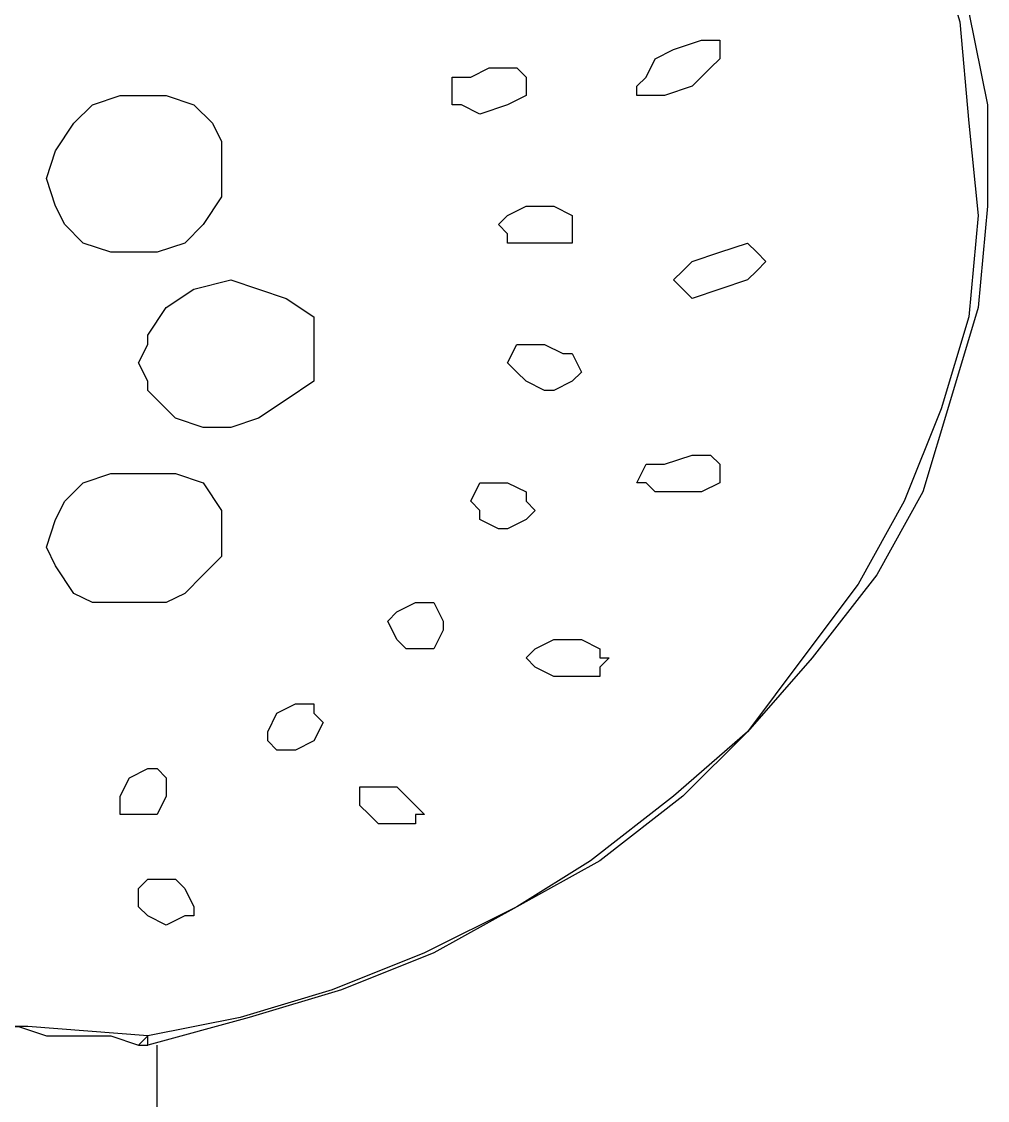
# Model space of a CAD drawing. Extents: x 0 to 3160, y 0 to 2315.
# Drawn here: x 1056.68 to 1094.99, y 1549 to 1591.81 of the extents above; entities that cross this region are included whole.
import ezdxf

# ---------------------------------------------------------------- set-up
doc = ezdxf.new("R2010")
doc.units = 0
doc.header["$LTSCALE"] = 3
doc.header["$MEASUREMENT"] = 0
doc.layers.get('0').update_dxf_attribs({"linetype": 'CONTINUOUS'})

msp = doc.modelspace()

# ---------------------------------------------------------------- linework, layer by layer
for points, knots in [([(1093.163, 1595.832), (1093.163, 1595.832), (1094.258, 1592.173), (1094.258, 1592.173), (1094.258, 1592.173), (1094.258, 1592.173), (1094.994, 1588.513), (1094.994, 1588.513), (1094.994, 1588.513), (1094.994, 1588.513), (1094.994, 1584.486), (1094.994, 1584.486), (1094.994, 1584.486), (1094.994, 1584.486), (1094.626, 1580.463), (1094.626, 1580.463), (1094.626, 1580.463), (1094.626, 1580.463), (1093.531, 1576.809), (1093.531, 1576.809), (1093.531, 1576.809), (1093.531, 1576.809), (1092.431, 1573.15), (1092.431, 1573.15), (1092.431, 1573.15), (1092.431, 1573.15), (1090.604, 1569.854), (1090.604, 1569.854), (1090.604, 1569.854), (1090.604, 1569.854), (1088.04, 1566.563), (1088.04, 1566.563), (1088.04, 1566.563), (1088.04, 1566.563), (1085.481, 1563.636), (1085.481, 1563.636), (1085.481, 1563.636), (1085.481, 1563.636), (1082.917, 1561.077), (1082.917, 1561.077), (1082.917, 1561.077), (1082.917, 1561.077), (1079.622, 1558.517), (1079.622, 1558.517), (1079.622, 1558.517), (1079.622, 1558.517), (1076.331, 1556.686), (1076.331, 1556.686), (1076.331, 1556.686), (1076.331, 1556.686), (1073.036, 1554.858), (1073.036, 1554.858), (1073.036, 1554.858), (1073.036, 1554.858), (1069.377, 1553.395), (1069.377, 1553.395), (1069.377, 1553.395), (1069.377, 1553.395), (1065.718, 1552.299), (1065.718, 1552.299), (1065.718, 1552.299), (1065.718, 1552.299), (1061.69, 1551.199), (1061.69, 1551.199)], [0, 0, 0, 0, 0.0625, 0.0625, 0.0625, 0.0625, 0.125, 0.125, 0.125, 0.125, 0.1875, 0.1875, 0.1875, 0.1875, 0.25, 0.25, 0.25, 0.25, 0.3125, 0.3125, 0.3125, 0.3125, 0.375, 0.375, 0.375, 0.375, 0.4375, 0.4375, 0.4375, 0.4375, 0.5, 0.5, 0.5, 0.5, 0.5625, 0.5625, 0.5625, 0.5625, 0.625, 0.625, 0.625, 0.625, 0.6875, 0.6875, 0.6875, 0.6875, 0.75, 0.75, 0.75, 0.75, 0.8125, 0.8125, 0.8125, 0.8125, 0.875, 0.875, 0.875, 0.875, 0.9375, 0.9375, 0.9375, 0.9375, 1, 1, 1, 1]), ([(1092.799, 1595.464), (1092.799, 1595.464), (1093.895, 1591.805), (1093.895, 1591.805), (1093.895, 1591.805), (1093.895, 1591.805), (1094.258, 1587.782), (1094.258, 1587.782), (1094.258, 1587.782), (1094.258, 1587.782), (1094.626, 1584.123), (1094.626, 1584.123), (1094.626, 1584.123), (1094.626, 1584.123), (1094.258, 1580.1), (1094.258, 1580.1), (1094.258, 1580.1), (1094.258, 1580.1), (1093.163, 1576.441), (1093.163, 1576.441), (1093.163, 1576.441), (1093.163, 1576.441), (1091.699, 1572.782), (1091.699, 1572.782), (1091.699, 1572.782), (1091.699, 1572.782), (1089.868, 1569.49), (1089.868, 1569.49), (1089.868, 1569.49), (1089.868, 1569.49), (1087.676, 1566.563), (1087.676, 1566.563), (1087.676, 1566.563), (1087.676, 1566.563), (1085.481, 1563.636), (1085.481, 1563.636), (1085.481, 1563.636), (1085.481, 1563.636), (1082.549, 1561.077), (1082.549, 1561.077), (1082.549, 1561.077), (1082.549, 1561.077), (1079.254, 1558.517), (1079.254, 1558.517), (1079.254, 1558.517), (1079.254, 1558.517), (1076.331, 1556.686), (1076.331, 1556.686), (1076.331, 1556.686), (1076.331, 1556.686), (1072.672, 1554.858), (1072.672, 1554.858), (1072.672, 1554.858), (1072.672, 1554.858), (1069.009, 1553.395), (1069.009, 1553.395), (1069.009, 1553.395), (1069.009, 1553.395), (1065.354, 1552.299), (1065.354, 1552.299), (1065.354, 1552.299), (1065.354, 1552.299), (1061.69, 1551.563), (1061.69, 1551.563)], [0, 0, 0, 0, 0.0625, 0.0625, 0.0625, 0.0625, 0.125, 0.125, 0.125, 0.125, 0.1875, 0.1875, 0.1875, 0.1875, 0.25, 0.25, 0.25, 0.25, 0.3125, 0.3125, 0.3125, 0.3125, 0.375, 0.375, 0.375, 0.375, 0.4375, 0.4375, 0.4375, 0.4375, 0.5, 0.5, 0.5, 0.5, 0.5625, 0.5625, 0.5625, 0.5625, 0.625, 0.625, 0.625, 0.625, 0.6875, 0.6875, 0.6875, 0.6875, 0.75, 0.75, 0.75, 0.75, 0.8125, 0.8125, 0.8125, 0.8125, 0.875, 0.875, 0.875, 0.875, 0.9375, 0.9375, 0.9375, 0.9375, 1, 1, 1, 1]), ([(1082.549, 1590.709), (1082.549, 1590.709), (1083.649, 1591.073), (1083.649, 1591.073), (1083.649, 1591.073), (1083.649, 1591.073), (1084.377, 1591.073), (1084.377, 1591.073), (1084.377, 1591.073), (1084.377, 1591.073), (1084.377, 1590.709), (1084.377, 1590.709)], [0, 0, 0, 0, 0.333333, 0.333333, 0.333333, 0.333333, 0.666667, 0.666667, 0.666667, 0.666667, 1, 1, 1, 1]), ([(1081.086, 1589.245), (1081.086, 1589.245), (1081.454, 1589.609), (1081.454, 1589.609), (1081.454, 1589.609), (1081.454, 1589.609), (1081.818, 1590.341), (1081.818, 1590.341), (1081.818, 1590.341), (1081.818, 1590.341), (1082.549, 1590.709), (1082.549, 1590.709)], [0, 0, 0, 0, 0.333333, 0.333333, 0.333333, 0.333333, 0.666667, 0.666667, 0.666667, 0.666667, 1, 1, 1, 1]), ([(1084.377, 1590.709), (1084.377, 1590.709), (1084.377, 1590.341), (1084.377, 1590.341), (1084.377, 1590.341), (1084.377, 1590.341), (1084.013, 1589.977), (1084.013, 1589.977), (1084.013, 1589.977), (1084.013, 1589.977), (1083.281, 1589.245), (1083.281, 1589.245)], [0, 0, 0, 0, 0.333333, 0.333333, 0.333333, 0.333333, 0.666667, 0.666667, 0.666667, 0.666667, 1, 1, 1, 1]), ([(1073.768, 1588.881), (1073.768, 1588.881), (1073.768, 1589.609), (1073.768, 1589.609), (1073.768, 1589.609), (1073.768, 1589.609), (1074.499, 1589.609), (1074.499, 1589.609), (1074.499, 1589.609), (1074.499, 1589.609), (1075.231, 1589.977), (1075.231, 1589.977)], [0, 0, 0, 0, 0.333333, 0.333333, 0.333333, 0.333333, 0.666667, 0.666667, 0.666667, 0.666667, 1, 1, 1, 1]), ([(1075.231, 1589.977), (1075.231, 1589.977), (1076.331, 1589.977), (1076.331, 1589.977), (1076.331, 1589.977), (1076.331, 1589.977), (1076.695, 1589.609), (1076.695, 1589.609), (1076.695, 1589.609), (1076.695, 1589.609), (1076.695, 1589.245), (1076.695, 1589.245)], [0, 0, 0, 0, 0.333333, 0.333333, 0.333333, 0.333333, 0.666667, 0.666667, 0.666667, 0.666667, 1, 1, 1, 1]), ([(1076.695, 1589.245), (1076.695, 1589.245), (1076.695, 1588.881), (1076.695, 1588.881), (1076.695, 1588.881), (1076.695, 1588.881), (1075.963, 1588.513), (1075.963, 1588.513), (1075.963, 1588.513), (1075.963, 1588.513), (1074.867, 1588.145), (1074.867, 1588.145)], [0, 0, 0, 0, 0.333333, 0.333333, 0.333333, 0.333333, 0.666667, 0.666667, 0.666667, 0.666667, 1, 1, 1, 1]), ([(1083.281, 1589.245), (1083.281, 1589.245), (1082.186, 1588.881), (1082.186, 1588.881), (1082.186, 1588.881), (1082.186, 1588.881), (1081.454, 1588.881), (1081.454, 1588.881), (1081.454, 1588.881), (1081.454, 1588.881), (1081.086, 1588.881), (1081.086, 1588.881), (1081.086, 1588.881), (1081.086, 1588.881), (1081.086, 1589.245), (1081.086, 1589.245)], [0, 0, 0, 0, 0.25, 0.25, 0.25, 0.25, 0.5, 0.5, 0.5, 0.5, 0.75, 0.75, 0.75, 0.75, 1, 1, 1, 1]), ([(1058.763, 1587.782), (1058.763, 1587.782), (1059.495, 1588.513), (1059.495, 1588.513), (1059.495, 1588.513), (1059.495, 1588.513), (1060.595, 1588.881), (1060.595, 1588.881), (1060.595, 1588.881), (1060.595, 1588.881), (1061.327, 1588.881), (1061.327, 1588.881), (1061.327, 1588.881), (1061.327, 1588.881), (1062.422, 1588.881), (1062.422, 1588.881), (1062.422, 1588.881), (1062.422, 1588.881), (1063.522, 1588.513), (1063.522, 1588.513), (1063.522, 1588.513), (1063.522, 1588.513), (1064.254, 1587.782), (1064.254, 1587.782), (1064.254, 1587.782), (1064.254, 1587.782), (1064.618, 1587.05), (1064.618, 1587.05), (1064.618, 1587.05), (1064.618, 1587.05), (1064.618, 1585.954), (1064.618, 1585.954)], [0, 0, 0, 0, 0.125, 0.125, 0.125, 0.125, 0.25, 0.25, 0.25, 0.25, 0.375, 0.375, 0.375, 0.375, 0.5, 0.5, 0.5, 0.5, 0.625, 0.625, 0.625, 0.625, 0.75, 0.75, 0.75, 0.75, 0.875, 0.875, 0.875, 0.875, 1, 1, 1, 1]), ([(1074.867, 1588.145), (1074.867, 1588.145), (1074.131, 1588.513), (1074.131, 1588.513), (1074.131, 1588.513), (1074.131, 1588.513), (1073.768, 1588.513), (1073.768, 1588.513), (1073.768, 1588.513), (1073.768, 1588.513), (1073.768, 1588.881), (1073.768, 1588.881)], [0, 0, 0, 0, 0.333333, 0.333333, 0.333333, 0.333333, 0.666667, 0.666667, 0.666667, 0.666667, 1, 1, 1, 1]), ([(1057.668, 1585.586), (1057.668, 1585.586), (1058.036, 1586.686), (1058.036, 1586.686), (1058.036, 1586.686), (1058.036, 1586.686), (1058.763, 1587.782), (1058.763, 1587.782)], [0, 0, 0, 0, 0.5, 0.5, 0.5, 0.5, 1, 1, 1, 1]), ([(1064.618, 1585.954), (1064.618, 1585.954), (1064.618, 1584.854), (1064.618, 1584.854), (1064.618, 1584.854), (1064.618, 1584.854), (1063.886, 1583.759), (1063.886, 1583.759)], [0, 0, 0, 0, 0.5, 0.5, 0.5, 0.5, 1, 1, 1, 1]), ([(1063.886, 1583.759), (1063.886, 1583.759), (1063.158, 1583.027), (1063.158, 1583.027), (1063.158, 1583.027), (1063.158, 1583.027), (1062.058, 1582.659), (1062.058, 1582.659), (1062.058, 1582.659), (1062.058, 1582.659), (1060.959, 1582.659), (1060.959, 1582.659), (1060.959, 1582.659), (1060.959, 1582.659), (1060.231, 1582.659), (1060.231, 1582.659), (1060.231, 1582.659), (1060.231, 1582.659), (1059.131, 1583.027), (1059.131, 1583.027), (1059.131, 1583.027), (1059.131, 1583.027), (1058.399, 1583.759), (1058.399, 1583.759), (1058.399, 1583.759), (1058.399, 1583.759), (1058.036, 1584.486), (1058.036, 1584.486), (1058.036, 1584.486), (1058.036, 1584.486), (1057.668, 1585.586), (1057.668, 1585.586)], [0, 0, 0, 0, 0.125, 0.125, 0.125, 0.125, 0.25, 0.25, 0.25, 0.25, 0.375, 0.375, 0.375, 0.375, 0.5, 0.5, 0.5, 0.5, 0.625, 0.625, 0.625, 0.625, 0.75, 0.75, 0.75, 0.75, 0.875, 0.875, 0.875, 0.875, 1, 1, 1, 1]), ([(1075.599, 1583.759), (1075.599, 1583.759), (1075.963, 1584.123), (1075.963, 1584.123), (1075.963, 1584.123), (1075.963, 1584.123), (1076.695, 1584.486), (1076.695, 1584.486), (1076.695, 1584.486), (1076.695, 1584.486), (1077.795, 1584.486), (1077.795, 1584.486)], [0, 0, 0, 0, 0.333333, 0.333333, 0.333333, 0.333333, 0.666667, 0.666667, 0.666667, 0.666667, 1, 1, 1, 1]), ([(1077.795, 1584.486), (1077.795, 1584.486), (1078.526, 1584.123), (1078.526, 1584.123), (1078.526, 1584.123), (1078.526, 1584.123), (1078.526, 1583.759), (1078.526, 1583.759)], [0, 0, 0, 0, 0.5, 0.5, 0.5, 0.5, 1, 1, 1, 1]), ([(1076.695, 1583.027), (1076.695, 1583.027), (1075.963, 1583.027), (1075.963, 1583.027), (1075.963, 1583.027), (1075.963, 1583.027), (1075.963, 1583.391), (1075.963, 1583.391), (1075.963, 1583.391), (1075.963, 1583.391), (1075.599, 1583.759), (1075.599, 1583.759)], [0, 0, 0, 0, 0.333333, 0.333333, 0.333333, 0.333333, 0.666667, 0.666667, 0.666667, 0.666667, 1, 1, 1, 1]), ([(1078.526, 1583.759), (1078.526, 1583.759), (1078.526, 1583.027), (1078.526, 1583.027), (1078.526, 1583.027), (1078.526, 1583.027), (1077.795, 1583.027), (1077.795, 1583.027), (1077.795, 1583.027), (1077.795, 1583.027), (1076.695, 1583.027), (1076.695, 1583.027)], [0, 0, 0, 0, 0.333333, 0.333333, 0.333333, 0.333333, 0.666667, 0.666667, 0.666667, 0.666667, 1, 1, 1, 1]), ([(1084.377, 1582.659), (1084.377, 1582.659), (1085.481, 1583.027), (1085.481, 1583.027), (1085.481, 1583.027), (1085.481, 1583.027), (1085.845, 1582.659), (1085.845, 1582.659), (1085.845, 1582.659), (1085.845, 1582.659), (1086.208, 1582.295), (1086.208, 1582.295)], [0, 0, 0, 0, 0.333333, 0.333333, 0.333333, 0.333333, 0.666667, 0.666667, 0.666667, 0.666667, 1, 1, 1, 1]), ([(1082.549, 1581.563), (1082.549, 1581.563), (1082.917, 1581.927), (1082.917, 1581.927), (1082.917, 1581.927), (1082.917, 1581.927), (1083.281, 1582.295), (1083.281, 1582.295), (1083.281, 1582.295), (1083.281, 1582.295), (1084.377, 1582.659), (1084.377, 1582.659)], [0, 0, 0, 0, 0.333333, 0.333333, 0.333333, 0.333333, 0.666667, 0.666667, 0.666667, 0.666667, 1, 1, 1, 1]), ([(1086.208, 1582.295), (1086.208, 1582.295), (1085.845, 1581.927), (1085.845, 1581.927), (1085.845, 1581.927), (1085.845, 1581.927), (1085.481, 1581.563), (1085.481, 1581.563), (1085.481, 1581.563), (1085.481, 1581.563), (1084.377, 1581.195), (1084.377, 1581.195)], [0, 0, 0, 0, 0.333333, 0.333333, 0.333333, 0.333333, 0.666667, 0.666667, 0.666667, 0.666667, 1, 1, 1, 1]), ([(1061.327, 1578.268), (1061.327, 1578.268), (1061.69, 1579), (1061.69, 1579), (1061.69, 1579), (1061.69, 1579), (1061.69, 1579.368), (1061.69, 1579.368), (1061.69, 1579.368), (1061.69, 1579.368), (1062.422, 1580.463), (1062.422, 1580.463), (1062.422, 1580.463), (1062.422, 1580.463), (1063.522, 1581.195), (1063.522, 1581.195), (1063.522, 1581.195), (1063.522, 1581.195), (1064.986, 1581.563), (1064.986, 1581.563)], [0, 0, 0, 0, 0.2, 0.2, 0.2, 0.2, 0.4, 0.4, 0.4, 0.4, 0.6, 0.6, 0.6, 0.6, 0.8, 0.8, 0.8, 0.8, 1, 1, 1, 1]), ([(1064.986, 1581.563), (1064.986, 1581.563), (1066.081, 1581.195), (1066.081, 1581.195), (1066.081, 1581.195), (1066.081, 1581.195), (1067.181, 1580.831), (1067.181, 1580.831), (1067.181, 1580.831), (1067.181, 1580.831), (1068.281, 1580.1), (1068.281, 1580.1), (1068.281, 1580.1), (1068.281, 1580.1), (1068.281, 1579.368), (1068.281, 1579.368), (1068.281, 1579.368), (1068.281, 1579.368), (1068.281, 1579), (1068.281, 1579)], [0, 0, 0, 0, 0.2, 0.2, 0.2, 0.2, 0.4, 0.4, 0.4, 0.4, 0.6, 0.6, 0.6, 0.6, 0.8, 0.8, 0.8, 0.8, 1, 1, 1, 1]), ([(1084.377, 1581.195), (1084.377, 1581.195), (1083.281, 1580.831), (1083.281, 1580.831), (1083.281, 1580.831), (1083.281, 1580.831), (1082.917, 1581.195), (1082.917, 1581.195), (1082.917, 1581.195), (1082.917, 1581.195), (1082.549, 1581.563), (1082.549, 1581.563)], [0, 0, 0, 0, 0.333333, 0.333333, 0.333333, 0.333333, 0.666667, 0.666667, 0.666667, 0.666667, 1, 1, 1, 1]), ([(1068.281, 1579), (1068.281, 1579), (1068.281, 1578.268), (1068.281, 1578.268), (1068.281, 1578.268), (1068.281, 1578.268), (1068.281, 1577.54), (1068.281, 1577.54), (1068.281, 1577.54), (1068.281, 1577.54), (1067.181, 1576.809), (1067.181, 1576.809), (1067.181, 1576.809), (1067.181, 1576.809), (1066.081, 1576.073), (1066.081, 1576.073), (1066.081, 1576.073), (1066.081, 1576.073), (1064.986, 1575.709), (1064.986, 1575.709)], [0, 0, 0, 0, 0.2, 0.2, 0.2, 0.2, 0.4, 0.4, 0.4, 0.4, 0.6, 0.6, 0.6, 0.6, 0.8, 0.8, 0.8, 0.8, 1, 1, 1, 1]), ([(1075.963, 1578.268), (1075.963, 1578.268), (1076.331, 1579), (1076.331, 1579), (1076.331, 1579), (1076.331, 1579), (1077.059, 1579), (1077.059, 1579), (1077.059, 1579), (1077.059, 1579), (1077.427, 1579), (1077.427, 1579), (1077.427, 1579), (1077.427, 1579), (1078.158, 1578.636), (1078.158, 1578.636)], [0, 0, 0, 0, 0.25, 0.25, 0.25, 0.25, 0.5, 0.5, 0.5, 0.5, 0.75, 0.75, 0.75, 0.75, 1, 1, 1, 1]), ([(1078.158, 1578.636), (1078.158, 1578.636), (1078.526, 1578.636), (1078.526, 1578.636), (1078.526, 1578.636), (1078.526, 1578.636), (1078.89, 1577.904), (1078.89, 1577.904)], [0, 0, 0, 0, 0.5, 0.5, 0.5, 0.5, 1, 1, 1, 1]), ([(1064.986, 1575.709), (1064.986, 1575.709), (1063.886, 1575.709), (1063.886, 1575.709), (1063.886, 1575.709), (1063.886, 1575.709), (1062.79, 1576.073), (1062.79, 1576.073), (1062.79, 1576.073), (1062.79, 1576.073), (1061.69, 1577.172), (1061.69, 1577.172), (1061.69, 1577.172), (1061.69, 1577.172), (1061.69, 1577.54), (1061.69, 1577.54), (1061.69, 1577.54), (1061.69, 1577.54), (1061.327, 1578.268), (1061.327, 1578.268)], [0, 0, 0, 0, 0.2, 0.2, 0.2, 0.2, 0.4, 0.4, 0.4, 0.4, 0.6, 0.6, 0.6, 0.6, 0.8, 0.8, 0.8, 0.8, 1, 1, 1, 1]), ([(1076.695, 1577.54), (1076.695, 1577.54), (1076.331, 1577.904), (1076.331, 1577.904), (1076.331, 1577.904), (1076.331, 1577.904), (1075.963, 1578.268), (1075.963, 1578.268)], [0, 0, 0, 0, 0.5, 0.5, 0.5, 0.5, 1, 1, 1, 1]), ([(1078.89, 1577.904), (1078.89, 1577.904), (1078.526, 1577.54), (1078.526, 1577.54), (1078.526, 1577.54), (1078.526, 1577.54), (1077.795, 1577.172), (1077.795, 1577.172), (1077.795, 1577.172), (1077.795, 1577.172), (1077.427, 1577.172), (1077.427, 1577.172), (1077.427, 1577.172), (1077.427, 1577.172), (1076.695, 1577.54), (1076.695, 1577.54)], [0, 0, 0, 0, 0.25, 0.25, 0.25, 0.25, 0.5, 0.5, 0.5, 0.5, 0.75, 0.75, 0.75, 0.75, 1, 1, 1, 1]), ([(1081.086, 1573.513), (1081.086, 1573.513), (1081.454, 1574.245), (1081.454, 1574.245), (1081.454, 1574.245), (1081.454, 1574.245), (1082.186, 1574.245), (1082.186, 1574.245), (1082.186, 1574.245), (1082.186, 1574.245), (1083.281, 1574.613), (1083.281, 1574.613)], [0, 0, 0, 0, 0.333333, 0.333333, 0.333333, 0.333333, 0.666667, 0.666667, 0.666667, 0.666667, 1, 1, 1, 1]), ([(1083.281, 1574.613), (1083.281, 1574.613), (1084.013, 1574.613), (1084.013, 1574.613), (1084.013, 1574.613), (1084.013, 1574.613), (1084.377, 1574.245), (1084.377, 1574.245), (1084.377, 1574.245), (1084.377, 1574.245), (1084.377, 1573.881), (1084.377, 1573.881)], [0, 0, 0, 0, 0.333333, 0.333333, 0.333333, 0.333333, 0.666667, 0.666667, 0.666667, 0.666667, 1, 1, 1, 1]), ([(1057.668, 1570.954), (1057.668, 1570.954), (1058.036, 1572.05), (1058.036, 1572.05), (1058.036, 1572.05), (1058.036, 1572.05), (1058.399, 1572.782), (1058.399, 1572.782), (1058.399, 1572.782), (1058.399, 1572.782), (1059.131, 1573.513), (1059.131, 1573.513), (1059.131, 1573.513), (1059.131, 1573.513), (1060.231, 1573.881), (1060.231, 1573.881), (1060.231, 1573.881), (1060.231, 1573.881), (1060.959, 1573.881), (1060.959, 1573.881), (1060.959, 1573.881), (1060.959, 1573.881), (1062.058, 1573.881), (1062.058, 1573.881), (1062.058, 1573.881), (1062.058, 1573.881), (1062.79, 1573.881), (1062.79, 1573.881), (1062.79, 1573.881), (1062.79, 1573.881), (1063.886, 1573.513), (1063.886, 1573.513)], [0, 0, 0, 0, 0.125, 0.125, 0.125, 0.125, 0.25, 0.25, 0.25, 0.25, 0.375, 0.375, 0.375, 0.375, 0.5, 0.5, 0.5, 0.5, 0.625, 0.625, 0.625, 0.625, 0.75, 0.75, 0.75, 0.75, 0.875, 0.875, 0.875, 0.875, 1, 1, 1, 1]), ([(1084.377, 1573.881), (1084.377, 1573.881), (1084.377, 1573.513), (1084.377, 1573.513), (1084.377, 1573.513), (1084.377, 1573.513), (1083.649, 1573.15), (1083.649, 1573.15), (1083.649, 1573.15), (1083.649, 1573.15), (1082.549, 1573.15), (1082.549, 1573.15)], [0, 0, 0, 0, 0.333333, 0.333333, 0.333333, 0.333333, 0.666667, 0.666667, 0.666667, 0.666667, 1, 1, 1, 1]), ([(1063.886, 1573.513), (1063.886, 1573.513), (1064.618, 1572.418), (1064.618, 1572.418), (1064.618, 1572.418), (1064.618, 1572.418), (1064.618, 1571.686), (1064.618, 1571.686)], [0, 0, 0, 0, 0.5, 0.5, 0.5, 0.5, 1, 1, 1, 1]), ([(1074.499, 1572.782), (1074.499, 1572.782), (1074.867, 1573.513), (1074.867, 1573.513), (1074.867, 1573.513), (1074.867, 1573.513), (1075.599, 1573.513), (1075.599, 1573.513), (1075.599, 1573.513), (1075.599, 1573.513), (1075.963, 1573.513), (1075.963, 1573.513), (1075.963, 1573.513), (1075.963, 1573.513), (1076.695, 1573.15), (1076.695, 1573.15)], [0, 0, 0, 0, 0.25, 0.25, 0.25, 0.25, 0.5, 0.5, 0.5, 0.5, 0.75, 0.75, 0.75, 0.75, 1, 1, 1, 1]), ([(1082.549, 1573.15), (1082.549, 1573.15), (1081.818, 1573.15), (1081.818, 1573.15), (1081.818, 1573.15), (1081.818, 1573.15), (1081.454, 1573.513), (1081.454, 1573.513), (1081.454, 1573.513), (1081.454, 1573.513), (1081.086, 1573.513), (1081.086, 1573.513)], [0, 0, 0, 0, 0.333333, 0.333333, 0.333333, 0.333333, 0.666667, 0.666667, 0.666667, 0.666667, 1, 1, 1, 1]), ([(1076.695, 1573.15), (1076.695, 1573.15), (1076.695, 1572.782), (1076.695, 1572.782), (1076.695, 1572.782), (1076.695, 1572.782), (1077.059, 1572.418), (1077.059, 1572.418)], [0, 0, 0, 0, 0.5, 0.5, 0.5, 0.5, 1, 1, 1, 1]), ([(1074.867, 1572.05), (1074.867, 1572.05), (1074.867, 1572.418), (1074.867, 1572.418), (1074.867, 1572.418), (1074.867, 1572.418), (1074.499, 1572.782), (1074.499, 1572.782)], [0, 0, 0, 0, 0.5, 0.5, 0.5, 0.5, 1, 1, 1, 1]), ([(1077.059, 1572.418), (1077.059, 1572.418), (1076.695, 1572.05), (1076.695, 1572.05), (1076.695, 1572.05), (1076.695, 1572.05), (1075.963, 1571.686), (1075.963, 1571.686), (1075.963, 1571.686), (1075.963, 1571.686), (1075.599, 1571.686), (1075.599, 1571.686), (1075.599, 1571.686), (1075.599, 1571.686), (1074.867, 1572.05), (1074.867, 1572.05)], [0, 0, 0, 0, 0.25, 0.25, 0.25, 0.25, 0.5, 0.5, 0.5, 0.5, 0.75, 0.75, 0.75, 0.75, 1, 1, 1, 1]), ([(1064.618, 1571.686), (1064.618, 1571.686), (1064.618, 1570.59), (1064.618, 1570.59), (1064.618, 1570.59), (1064.618, 1570.59), (1063.886, 1569.854), (1063.886, 1569.854), (1063.886, 1569.854), (1063.886, 1569.854), (1063.158, 1569.122), (1063.158, 1569.122), (1063.158, 1569.122), (1063.158, 1569.122), (1062.422, 1568.759), (1062.422, 1568.759), (1062.422, 1568.759), (1062.422, 1568.759), (1061.69, 1568.759), (1061.69, 1568.759), (1061.69, 1568.759), (1061.69, 1568.759), (1060.595, 1568.759), (1060.595, 1568.759), (1060.595, 1568.759), (1060.595, 1568.759), (1059.495, 1568.759), (1059.495, 1568.759), (1059.495, 1568.759), (1059.495, 1568.759), (1058.763, 1569.122), (1058.763, 1569.122)], [0, 0, 0, 0, 0.125, 0.125, 0.125, 0.125, 0.25, 0.25, 0.25, 0.25, 0.375, 0.375, 0.375, 0.375, 0.5, 0.5, 0.5, 0.5, 0.625, 0.625, 0.625, 0.625, 0.75, 0.75, 0.75, 0.75, 0.875, 0.875, 0.875, 0.875, 1, 1, 1, 1]), ([(1058.763, 1569.122), (1058.763, 1569.122), (1058.036, 1570.222), (1058.036, 1570.222), (1058.036, 1570.222), (1058.036, 1570.222), (1057.668, 1570.954), (1057.668, 1570.954)], [0, 0, 0, 0, 0.5, 0.5, 0.5, 0.5, 1, 1, 1, 1]), ([(1071.208, 1568.027), (1071.208, 1568.027), (1071.572, 1568.395), (1071.572, 1568.395), (1071.572, 1568.395), (1071.572, 1568.395), (1072.304, 1568.759), (1072.304, 1568.759), (1072.304, 1568.759), (1072.304, 1568.759), (1073.036, 1568.759), (1073.036, 1568.759), (1073.036, 1568.759), (1073.036, 1568.759), (1073.404, 1568.027), (1073.404, 1568.027)], [0, 0, 0, 0, 0.25, 0.25, 0.25, 0.25, 0.5, 0.5, 0.5, 0.5, 0.75, 0.75, 0.75, 0.75, 1, 1, 1, 1]), ([(1073.404, 1567.663), (1073.404, 1567.663), (1073.036, 1566.927), (1073.036, 1566.927), (1073.036, 1566.927), (1073.036, 1566.927), (1072.672, 1566.927), (1072.672, 1566.927), (1072.672, 1566.927), (1072.672, 1566.927), (1071.936, 1566.927), (1071.936, 1566.927), (1071.936, 1566.927), (1071.936, 1566.927), (1071.572, 1567.295), (1071.572, 1567.295)], [0, 0, 0, 0, 0.25, 0.25, 0.25, 0.25, 0.5, 0.5, 0.5, 0.5, 0.75, 0.75, 0.75, 0.75, 1, 1, 1, 1]), ([(1076.695, 1566.563), (1076.695, 1566.563), (1077.059, 1566.927), (1077.059, 1566.927), (1077.059, 1566.927), (1077.059, 1566.927), (1077.795, 1567.295), (1077.795, 1567.295), (1077.795, 1567.295), (1077.795, 1567.295), (1078.89, 1567.295), (1078.89, 1567.295)], [0, 0, 0, 0, 0.333333, 0.333333, 0.333333, 0.333333, 0.666667, 0.666667, 0.666667, 0.666667, 1, 1, 1, 1]), ([(1078.89, 1567.295), (1078.89, 1567.295), (1079.622, 1566.927), (1079.622, 1566.927), (1079.622, 1566.927), (1079.622, 1566.927), (1079.622, 1566.563), (1079.622, 1566.563), (1079.622, 1566.563), (1079.622, 1566.563), (1079.99, 1566.563), (1079.99, 1566.563)], [0, 0, 0, 0, 0.333333, 0.333333, 0.333333, 0.333333, 0.666667, 0.666667, 0.666667, 0.666667, 1, 1, 1, 1]), ([(1077.795, 1565.831), (1077.795, 1565.831), (1077.059, 1566.195), (1077.059, 1566.195), (1077.059, 1566.195), (1077.059, 1566.195), (1076.695, 1566.563), (1076.695, 1566.563)], [0, 0, 0, 0, 0.5, 0.5, 0.5, 0.5, 1, 1, 1, 1]), ([(1079.99, 1566.563), (1079.99, 1566.563), (1079.622, 1566.195), (1079.622, 1566.195), (1079.622, 1566.195), (1079.622, 1566.195), (1079.622, 1565.831), (1079.622, 1565.831), (1079.622, 1565.831), (1079.622, 1565.831), (1078.89, 1565.831), (1078.89, 1565.831), (1078.89, 1565.831), (1078.89, 1565.831), (1077.795, 1565.831), (1077.795, 1565.831)], [0, 0, 0, 0, 0.25, 0.25, 0.25, 0.25, 0.5, 0.5, 0.5, 0.5, 0.75, 0.75, 0.75, 0.75, 1, 1, 1, 1]), ([(1066.449, 1563.636), (1066.449, 1563.636), (1066.813, 1564.368), (1066.813, 1564.368), (1066.813, 1564.368), (1066.813, 1564.368), (1067.549, 1564.736), (1067.549, 1564.736), (1067.549, 1564.736), (1067.549, 1564.736), (1067.913, 1564.736), (1067.913, 1564.736), (1067.913, 1564.736), (1067.913, 1564.736), (1068.281, 1564.736), (1068.281, 1564.736), (1068.281, 1564.736), (1068.281, 1564.736), (1068.281, 1564.368), (1068.281, 1564.368), (1068.281, 1564.368), (1068.281, 1564.368), (1068.645, 1564.004), (1068.645, 1564.004)], [0, 0, 0, 0, 0.166667, 0.166667, 0.166667, 0.166667, 0.333333, 0.333333, 0.333333, 0.333333, 0.5, 0.5, 0.5, 0.5, 0.666667, 0.666667, 0.666667, 0.666667, 0.833333, 0.833333, 0.833333, 0.833333, 1, 1, 1, 1]), ([(1068.645, 1564.004), (1068.645, 1564.004), (1068.281, 1563.272), (1068.281, 1563.272), (1068.281, 1563.272), (1068.281, 1563.272), (1067.549, 1562.904), (1067.549, 1562.904), (1067.549, 1562.904), (1067.549, 1562.904), (1067.181, 1562.904), (1067.181, 1562.904), (1067.181, 1562.904), (1067.181, 1562.904), (1066.813, 1562.904), (1066.813, 1562.904), (1066.813, 1562.904), (1066.813, 1562.904), (1066.449, 1563.272), (1066.449, 1563.272), (1066.449, 1563.272), (1066.449, 1563.272), (1066.449, 1563.636), (1066.449, 1563.636)], [0, 0, 0, 0, 0.166667, 0.166667, 0.166667, 0.166667, 0.333333, 0.333333, 0.333333, 0.333333, 0.5, 0.5, 0.5, 0.5, 0.666667, 0.666667, 0.666667, 0.666667, 0.833333, 0.833333, 0.833333, 0.833333, 1, 1, 1, 1]), ([(1060.595, 1561.077), (1060.595, 1561.077), (1060.959, 1561.808), (1060.959, 1561.808), (1060.959, 1561.808), (1060.959, 1561.808), (1061.69, 1562.172), (1061.69, 1562.172), (1061.69, 1562.172), (1061.69, 1562.172), (1062.058, 1562.172), (1062.058, 1562.172), (1062.058, 1562.172), (1062.058, 1562.172), (1062.422, 1561.808), (1062.422, 1561.808), (1062.422, 1561.808), (1062.422, 1561.808), (1062.422, 1561.445), (1062.422, 1561.445)], [0, 0, 0, 0, 0.2, 0.2, 0.2, 0.2, 0.4, 0.4, 0.4, 0.4, 0.6, 0.6, 0.6, 0.6, 0.8, 0.8, 0.8, 0.8, 1, 1, 1, 1]), ([(1070.108, 1561.077), (1070.108, 1561.077), (1070.108, 1561.445), (1070.108, 1561.445), (1070.108, 1561.445), (1070.108, 1561.445), (1070.84, 1561.445), (1070.84, 1561.445), (1070.84, 1561.445), (1070.84, 1561.445), (1071.572, 1561.445), (1071.572, 1561.445), (1071.572, 1561.445), (1071.572, 1561.445), (1071.936, 1561.077), (1071.936, 1561.077)], [0, 0, 0, 0, 0.25, 0.25, 0.25, 0.25, 0.5, 0.5, 0.5, 0.5, 0.75, 0.75, 0.75, 0.75, 1, 1, 1, 1]), ([(1062.422, 1561.077), (1062.422, 1561.077), (1062.058, 1560.345), (1062.058, 1560.345), (1062.058, 1560.345), (1062.058, 1560.345), (1061.327, 1560.345), (1061.327, 1560.345), (1061.327, 1560.345), (1061.327, 1560.345), (1060.959, 1560.345), (1060.959, 1560.345), (1060.959, 1560.345), (1060.959, 1560.345), (1060.595, 1560.345), (1060.595, 1560.345), (1060.595, 1560.345), (1060.595, 1560.345), (1060.595, 1560.709), (1060.595, 1560.709)], [0, 0, 0, 0, 0.2, 0.2, 0.2, 0.2, 0.4, 0.4, 0.4, 0.4, 0.6, 0.6, 0.6, 0.6, 0.8, 0.8, 0.8, 0.8, 1, 1, 1, 1]), ([(1070.476, 1560.345), (1070.476, 1560.345), (1070.108, 1560.709), (1070.108, 1560.709), (1070.108, 1560.709), (1070.108, 1560.709), (1070.108, 1561.077), (1070.108, 1561.077)], [0, 0, 0, 0, 0.5, 0.5, 0.5, 0.5, 1, 1, 1, 1]), ([(1071.936, 1561.077), (1071.936, 1561.077), (1072.304, 1560.709), (1072.304, 1560.709), (1072.304, 1560.709), (1072.304, 1560.709), (1072.672, 1560.345), (1072.672, 1560.345)], [0, 0, 0, 0, 0.5, 0.5, 0.5, 0.5, 1, 1, 1, 1]), ([(1072.672, 1560.345), (1072.672, 1560.345), (1072.304, 1560.345), (1072.304, 1560.345), (1072.304, 1560.345), (1072.304, 1560.345), (1072.304, 1559.977), (1072.304, 1559.977), (1072.304, 1559.977), (1072.304, 1559.977), (1071.572, 1559.977), (1071.572, 1559.977), (1071.572, 1559.977), (1071.572, 1559.977), (1070.84, 1559.977), (1070.84, 1559.977), (1070.84, 1559.977), (1070.84, 1559.977), (1070.476, 1560.345), (1070.476, 1560.345)], [0, 0, 0, 0, 0.2, 0.2, 0.2, 0.2, 0.4, 0.4, 0.4, 0.4, 0.6, 0.6, 0.6, 0.6, 0.8, 0.8, 0.8, 0.8, 1, 1, 1, 1]), ([(1061.327, 1557.05), (1061.327, 1557.05), (1061.327, 1557.418), (1061.327, 1557.418), (1061.327, 1557.418), (1061.327, 1557.418), (1061.69, 1557.781), (1061.69, 1557.781), (1061.69, 1557.781), (1061.69, 1557.781), (1062.058, 1557.781), (1062.058, 1557.781), (1062.058, 1557.781), (1062.058, 1557.781), (1062.79, 1557.781), (1062.79, 1557.781), (1062.79, 1557.781), (1062.79, 1557.781), (1063.158, 1557.418), (1063.158, 1557.418)], [0, 0, 0, 0, 0.2, 0.2, 0.2, 0.2, 0.4, 0.4, 0.4, 0.4, 0.6, 0.6, 0.6, 0.6, 0.8, 0.8, 0.8, 0.8, 1, 1, 1, 1]), ([(1063.522, 1556.686), (1063.522, 1556.686), (1063.522, 1556.322), (1063.522, 1556.322), (1063.522, 1556.322), (1063.522, 1556.322), (1063.158, 1556.322), (1063.158, 1556.322), (1063.158, 1556.322), (1063.158, 1556.322), (1062.422, 1555.954), (1062.422, 1555.954), (1062.422, 1555.954), (1062.422, 1555.954), (1061.69, 1556.322), (1061.69, 1556.322), (1061.69, 1556.322), (1061.69, 1556.322), (1061.327, 1556.686), (1061.327, 1556.686)], [0, 0, 0, 0, 0.2, 0.2, 0.2, 0.2, 0.4, 0.4, 0.4, 0.4, 0.6, 0.6, 0.6, 0.6, 0.8, 0.8, 0.8, 0.8, 1, 1, 1, 1]), ([(1052.545, 1551.931), (1052.545, 1551.931), (1054.008, 1551.931), (1054.008, 1551.931), (1054.008, 1551.931), (1054.008, 1551.931), (1055.104, 1551.931), (1055.104, 1551.931), (1055.104, 1551.931), (1055.104, 1551.931), (1056.568, 1551.931), (1056.568, 1551.931), (1056.568, 1551.931), (1056.568, 1551.931), (1057.668, 1551.563), (1057.668, 1551.563), (1057.668, 1551.563), (1057.668, 1551.563), (1059.131, 1551.563), (1059.131, 1551.563), (1059.131, 1551.563), (1059.131, 1551.563), (1060.231, 1551.563), (1060.231, 1551.563), (1060.231, 1551.563), (1060.231, 1551.563), (1061.327, 1551.199), (1061.327, 1551.199)], [0, 0, 0, 0, 0.142857, 0.142857, 0.142857, 0.142857, 0.285714, 0.285714, 0.285714, 0.285714, 0.428571, 0.428571, 0.428571, 0.428571, 0.571429, 0.571429, 0.571429, 0.571429, 0.714286, 0.714286, 0.714286, 0.714286, 0.857143, 0.857143, 0.857143, 0.857143, 1, 1, 1, 1]), ([(1061.69, 1551.563), (1061.69, 1551.563), (1056.932, 1551.931), (1056.932, 1551.931), (1056.932, 1551.931), (1056.932, 1551.931), (1052.545, 1551.931), (1052.545, 1551.931)], [0, 0, 0, 0, 0.5, 0.5, 0.5, 0.5, 1, 1, 1, 1])]:
    msp.add_open_spline(points, degree=3, knots=knots)
for points in [[(1071.572, 1567.295), (1071.572, 1567.295), (1071.208, 1568.027), (1071.208, 1568.027)], [(1073.404, 1568.027), (1073.404, 1568.027), (1073.404, 1567.663), (1073.404, 1567.663)], [(1062.422, 1561.445), (1062.422, 1561.445), (1062.422, 1561.077), (1062.422, 1561.077)], [(1060.595, 1560.709), (1060.595, 1560.709), (1060.595, 1561.077), (1060.595, 1561.077)], [(1063.158, 1557.418), (1063.158, 1557.418), (1063.522, 1556.686), (1063.522, 1556.686)], [(1061.327, 1556.686), (1061.327, 1556.686), (1061.327, 1557.05), (1061.327, 1557.05)], [(1061.327, 1551.199), (1061.327, 1551.199), (1061.69, 1551.563), (1061.69, 1551.563)], [(1061.69, 1551.199), (1061.69, 1551.199), (1061.69, 1551.563), (1061.69, 1551.563)], [(1061.327, 1551.199), (1061.327, 1551.199), (1061.69, 1551.199), (1061.69, 1551.199)]]:
    msp.add_open_spline(points, degree=3)
at = {"color": 7}
msp.add_open_spline([(1062.058, 799.472), (1062.058, 799.472), (1062.058, 1551.199), (1062.058, 1551.199)], degree=3, dxfattribs=at)

doc.saveas('drawing.dxf')
